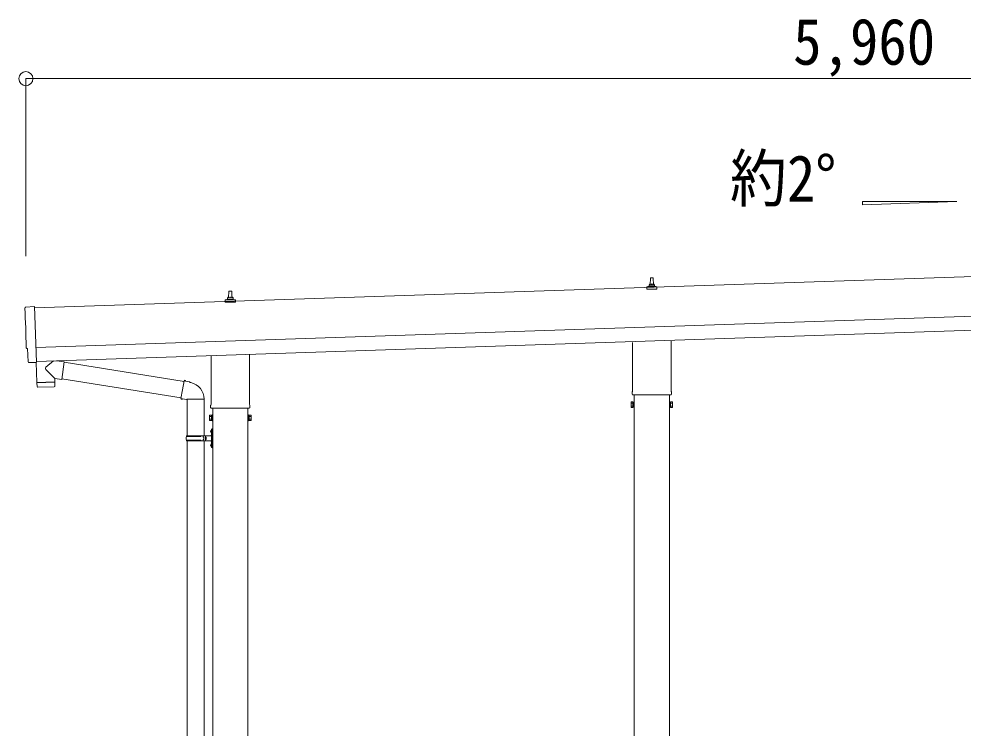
# Model space of a CAD drawing. Units: millimetres at full size, sheet at 1:50; details may follow other scales. Extents: x -14053 to 14053, y -9700 to 9700.
# Drawn here: x 3485 to 6844, y -4029 to -1507 of the extents above; entities that cross this region are included whole.
import ezdxf
from ezdxf.enums import TextEntityAlignment as Align

# ---------------------------------------------------------------- set-up
doc = ezdxf.new("R2010")
doc.units = ezdxf.units.MM
doc.header["$LTSCALE"] = 50
doc.header["$PDMODE"] = 32
doc.header["$PDSIZE"] = 50
for name, color, linetype, lineweight in [('0-2_TEXT1', 4, 'Continuous', 9), ('0-7_PARTS2', 7, 'Continuous', 9), ('0-8_TABLE1', 6, 'Continuous', 9), ('0-9_DIM1', 7, 'Continuous', 9)]:
    doc.layers.add(name, color=color, linetype=linetype, lineweight=lineweight)
doc.styles.add('ＭＳ ゴシック', font='')
doc.styles.get('ＭＳ ゴシック').set_extended_font_data('MS Gothic')

msp = doc.modelspace()

# ---------------------------------------------------------------- linework, layer by layer
at = {"layer": '0-2_TEXT1'}
for p, q in [((9432.4, -2338.78), (3540.29, -2535.18)), ((5730.51, -2452.77), (5731.24, -2429.25)), ((5732.24, -2428.27), (5740.78, -2428.27)), ((5741.78, -2429.25), (5742.51, -2452.77)), ((3544.95, -2675.11), (9437.07, -2478.7)), ((4230.51, -2499.44), (4231.24, -2475.91)), ((4232.24, -2474.94), (4240.78, -2474.94)), ((4241.78, -2475.91), (4242.51, -2499.44)), ((5718.26, -2468.27), (5718.26, -2460.56)), ((5754.76, -2468.27), (5718.26, -2468.27)), ((5718.64, -2459.77), (5754.38, -2459.77)), ((5719.02, -2459.59), (5725.75, -2457.96)), ((5726.13, -2457.77), (5746.89, -2457.77)), ((5726.51, -2456.98), (5726.51, -2452.77)), ((5727.51, -2452.77), (5745.51, -2452.77)), ((5746.51, -2456.98), (5746.51, -2452.77)), ((5754, -2459.59), (5747.27, -2457.96)), ((5754.76, -2468.27), (5754.76, -2460.56)), ((4218.26, -2514.94), (4218.26, -2507.22)), ((4254.76, -2514.94), (4218.26, -2514.94)), ((4218.64, -2506.44), (4254.38, -2506.44)), ((4219.02, -2506.25), (4225.75, -2504.62)), ((4226.13, -2504.44), (4246.89, -2504.44)), ((4226.51, -2503.65), (4226.51, -2499.44)), ((4227.51, -2499.44), (4245.51, -2499.44)), ((4246.51, -2503.65), (4246.51, -2499.44)), ((4254, -2506.25), (4247.27, -2504.62)), ((4254.76, -2514.94), (4254.76, -2507.22)), ((3508.62, -2532.8), (3540.12, -2530.1)), ((3540.12, -2530.1), (3546.71, -2727.84)), ((3546.62, -2725.08), (9438.73, -2528.68)), ((5804.81, -2653.14), (5804.81, -2832.26)), ((3515.69, -2679.47), (3515.09, -2679.49)), ((3517.26, -2726.47), (3515.69, -2679.47)), ((5668.21, -2832.26), (5668.21, -2657.69)), ((4168.21, -2878.93), (4168.21, -2704.36)), ((4304.81, -2699.81), (4304.81, -2878.93)), ((3527.12, -2729.5), (3520.2, -2729.37)), ((3527.86, -2729.2), (3528.5, -2728.55)), ((3528.5, -2728.55), (3546.74, -2728.85)), ((5666.51, -2841.03), (5666.51, -2835.53)), ((5804.45, -2844.53), (5668.57, -2844.53)), ((5674.01, -2844.53), (5674.01, -5888.7)), ((5799.01, -5888.7), (5799.01, -2844.53)), ((5806.51, -2835.53), (5806.51, -2841.03)), ((4166.51, -2887.7), (4166.51, -2882.2)), ((4306.51, -2882.2), (4306.51, -2887.7)), ((5662.51, -2870.53), (5663.27, -2869.22)), ((5662.51, -2870.53), (5662.51, -2887.53)), ((5662.51, -2887.53), (5663.27, -2888.85)), ((5669.51, -2869.22), (5663.27, -2869.22)), ((5669.51, -2874.12), (5663.27, -2874.12)), ((5669.51, -2883.94), (5663.27, -2883.94)), ((5669.51, -2888.85), (5663.27, -2888.85)), ((5669.51, -2888.85), (5669.51, -2869.22)), ((5669.51, -2869.83), (5672.01, -2869.83)), ((5672.01, -2888.23), (5669.51, -2888.23)), ((5672.01, -2868.53), (5674.01, -2868.53)), ((5672.01, -2889.53), (5672.01, -2868.53)), ((5674.01, -2868.53), (5674.01, -2889.53)), ((5801.01, -2868.53), (5799.01, -2868.53)), ((5801.01, -2889.53), (5801.01, -2868.53)), ((5803.51, -2869.83), (5801.01, -2869.83)), ((5801.01, -2888.23), (5803.51, -2888.23)), ((5803.51, -2869.22), (5809.75, -2869.22)), ((5803.51, -2888.85), (5803.51, -2869.22)), ((5803.51, -2874.12), (5809.75, -2874.12)), ((5803.51, -2883.94), (5809.75, -2883.94)), ((5803.51, -2888.85), (5809.75, -2888.85)), ((5810.51, -2870.53), (5809.75, -2869.22)), ((5810.51, -2887.53), (5809.75, -2888.85)), ((5810.51, -2870.53), (5810.51, -2887.53)), ((4162.51, -2917.2), (4163.27, -2915.88)), ((4162.51, -2917.2), (4162.51, -2934.2)), ((4169.51, -2915.88), (4163.27, -2915.88)), ((4169.51, -2920.79), (4163.27, -2920.79)), ((4304.45, -2891.2), (4168.57, -2891.2)), ((4169.51, -2935.51), (4169.51, -2915.88)), ((4169.51, -2916.5), (4172.01, -2916.5)), ((4172.01, -2915.2), (4174.01, -2915.2)), ((4172.01, -2936.2), (4172.01, -2915.2)), ((4174.01, -2891.2), (4174.01, -5888.7)), ((4174.01, -2915.2), (4174.01, -2936.2)), ((4299.01, -2891.2), (4299.01, -5888.7)), ((4301.01, -2915.2), (4299.01, -2915.2)), ((4301.01, -2936.2), (4301.01, -2915.2)), ((4303.51, -2916.5), (4301.01, -2916.5)), ((4303.51, -2915.88), (4309.75, -2915.88)), ((4303.51, -2935.51), (4303.51, -2915.88)), ((4303.51, -2920.79), (4309.75, -2920.79)), ((4310.51, -2917.2), (4309.75, -2915.88)), ((4310.51, -2917.2), (4310.51, -2934.2)), ((5674.01, -2889.53), (5672.01, -2889.53)), ((5799.01, -2889.53), (5801.01, -2889.53)), ((4162.51, -2934.2), (4163.27, -2935.51)), ((4169.51, -2930.61), (4163.27, -2930.61)), ((4169.51, -2935.51), (4163.27, -2935.51)), ((4172.01, -2934.9), (4169.51, -2934.9)), ((4174.01, -2936.2), (4172.01, -2936.2)), ((4299.01, -2936.2), (4301.01, -2936.2)), ((4301.01, -2934.9), (4303.51, -2934.9)), ((4303.51, -2930.61), (4309.75, -2930.61)), ((4303.51, -2935.51), (4309.75, -2935.51)), ((4310.51, -2934.2), (4309.75, -2935.51))]:
    msp.add_line(p, q, dxfattribs=at)
for centre, radius, start, end in [((5730.6, -2453.4), 4.13, 90, 171.17633), ((5732.24, -2429.27), 1, 90, 178.60509), ((5739.84, -2452.77), 4.83, 133.60282, 180), ((5733.18, -2452.77), 4.83, 0, 46.39718), ((5740.78, -2429.27), 1, 1.39491, 90), ((5742.42, -2453.4), 4.13, 8.82367, 90), ((4232.24, -2475.94), 1, 90, 178.60509), ((4240.78, -2475.94), 1, 1.39491, 90), ((5719.26, -2460.56), 1, 103.62699, 180), ((5725.51, -2456.98), 1, 283.62699, 0), ((5727.51, -2453.77), 1, 90, 180), ((5745.51, -2453.77), 1, 0, 90), ((5747.51, -2456.98), 1, 180, 256.37301), ((5753.76, -2460.56), 1, 0, 76.37301), ((4219.26, -2507.22), 1, 103.62699, 180), ((4225.51, -2503.65), 1, 283.62699, 0), ((4230.6, -2500.07), 4.13, 90, 171.17633), ((4227.51, -2500.44), 1, 90, 180), ((4239.84, -2499.44), 4.83, 133.60282, 180), ((4233.18, -2499.44), 4.83, 0, 46.39718), ((4242.42, -2500.07), 4.13, 8.82367, 90), ((4245.51, -2500.44), 1, 0, 90), ((4247.51, -2503.65), 1, 180, 256.37301), ((4253.76, -2507.22), 1, 0, 76.37301), ((5670.51, -2835.53), 4, 125.09963, 180), ((5670.51, -2841.03), 4, 180, 194.47751), ((5670.51, -2841.03), 4, 194.47751, 241.04498), ((5802.51, -2841.03), 4, 298.95502, 345.52249), ((5802.51, -2835.53), 4, 0, 54.90037), ((5802.51, -2841.03), 4, 345.52249, 0), ((4170.51, -2882.2), 4, 125.09963, 180), ((4170.51, -2887.7), 4, 180, 194.47751), ((4170.51, -2887.7), 4, 194.47751, 241.04498), ((4302.51, -2887.7), 4, 298.95502, 345.52249), ((4302.51, -2882.2), 4, 0, 54.90037), ((4302.51, -2887.7), 4, 345.52249, 0), ((5666.86, -2871.67), 4.34, 145.61575, 214.38425), ((5678.75, -2879.03), 16.24, 162.41205, 197.58795), ((5666.86, -2886.39), 4.34, 145.61575, 214.38425), ((5794.27, -2879.03), 16.24, 342.41205, 17.58795), ((5806.17, -2871.67), 4.34, 325.61575, 34.38425), ((5806.17, -2886.39), 4.34, 325.61575, 34.38425), ((4166.86, -2918.34), 4.34, 145.61575, 214.38425), ((4178.75, -2925.7), 16.24, 162.41205, 197.58795), ((4294.27, -2925.7), 16.24, 342.41205, 17.58795), ((4306.17, -2918.34), 4.34, 325.61575, 34.38425), ((4166.86, -2933.06), 4.34, 145.61575, 214.38425), ((4306.17, -2933.06), 4.34, 325.61575, 34.38425)]:
    msp.add_arc(centre, radius, start, end, dxfattribs=at)
for centre, major_axis, ratio, start_param, end_param in [((3508.88, -2535.79), (-3, -0.1), 0.99863, 4.7647489, 6.2979817), ((-1251.99, -2764.95), (4760.73, 158.69), 0.99863, 6.2686928, 6.2979817), ((3514.94, -2675.09), (-4.4, -0.15), 0.99863, 6.2686928, 7.8539816), ((3520.26, -2726.37), (-2.11, -2.14), 0.9974, 5.5252311, 7.0411395), ((3527.14, -2728.5), (-0.704, -0.714), 0.9974, 0.7579542, 1.5707963)]:
    msp.add_ellipse(centre, major_axis=major_axis, ratio=ratio, start_param=start_param, end_param=end_param, dxfattribs=at)
at = {"layer": '0-7_PARTS2', "color": 4}
msp.add_lwpolyline([(6821.72, -2155.94), (6485.72, -2168.36), (6485.72, -2155.94)], close=True, dxfattribs=at)
at = {"layer": '0-8_TABLE1'}
for q in [(3509.51, -2350.97), (9469.51, -1719.58)]:
    msp.add_line((3509.51, -1719.58), q, dxfattribs=at)
msp.add_point((3509.51, -1719.58), dxfattribs=at)
at = {"layer": '0-9_DIM1'}
for p, q in [((3612.28, -2785.91), (3580.79, -2753.4)), ((3608.04, -2723.03), (3580.82, -2746.06)), ((3645.73, -2726.32), (3619.81, -2722.64)), ((3645.73, -2726.32), (3636.76, -2789.39)), ((3645.47, -2728.15), (4072.06, -2796.07)), ((3612.28, -2785.91), (3636.76, -2789.39)), ((3612.28, -2785.91), (3612.68, -2797.92)), ((3637.02, -2787.55), (4061.64, -2855.16)), ((3548.75, -2801.05), (3549.41, -2814.09)), ((3610.02, -2815.02), (3552.51, -2816.93)), ((3553.22, -2799.9), (3553.27, -2800.9)), ((3608.18, -2798.07), (3608.2, -2799.07)), ((4072.38, -2794.25), (4066.85, -2825.62)), ((4072.38, -2794.25), (4073.53, -2792.27)), ((4073.53, -2792.27), (4077.09, -2792.9)), ((4077.09, -2792.9), (4077.51, -2795.25)), ((4092.02, -2798.07), (4093.71, -2799.7)), ((4093.71, -2799.7), (4095.82, -2800.15)), ((4061.32, -2856.98), (4066.85, -2825.62)), ((4061.32, -2856.98), (4061.72, -2859.24)), ((4061.32, -2856.98), (4066.48, -2857.8)), ((4061.72, -2859.24), (4065.28, -2859.87)), ((4065.28, -2859.87), (4066.48, -2857.8)), ((4066.48, -2857.8), (4081.08, -2860.11)), ((4081.08, -2860.11), (4083.28, -2859.13)), ((4143.58, -2859.53), (4082.4, -2859.53)), ((4083.43, -2859.53), (4083.43, -2989.7)), ((4143.43, -2859.53), (4143.43, -2989.7)), ((4081.43, -2989.7), (4167.43, -2989.7)), ((4081.43, -2989.7), (4081.43, -2991.7)), ((4140.43, -2989.7), (4140.43, -2994.2)), ((4148.43, -2989.7), (4148.43, -2998.7)), ((4167.13, -2972.55), (4169.18, -2973.55)), ((4168.4, -2970.55), (4169.03, -2970.55)), ((4168.4, -2970.55), (4168.4, -2978.85)), ((4168.4, -2978.85), (4169.03, -2978.85)), ((4169.03, -2970.55), (4169.03, -2978.85)), ((4169.03, -2970.55), (4169.43, -2970.95)), ((4169.03, -2978.85), (4169.43, -2978.45)), ((4169.18, -2973.55), (4169.79, -2974.7)), ((4169.43, -2966.7), (4172.43, -2965.2)), ((4169.43, -2966.7), (4169.43, -2998.7)), ((4169.43, -2970.95), (4169.43, -2978.45)), ((4172.43, -2965.2), (4172.43, -2998.7)), ((4172.43, -2965.2), (4173.43, -2965.2)), ((4173.43, -2965.2), (4173.43, -2998.7)), ((4080.43, -2991.7), (4130.77, -2991.7)), ((4080.43, -3005.7), (4130.77, -3005.7)), ((4081.43, -3007.7), (4081.43, -3005.7)), ((4081.43, -3007.7), (4167.43, -3007.7)), ((4083.43, -3007.7), (4083.43, -4157.2)), ((4140.43, -2994.2), (4142.43, -2994.2)), ((4140.43, -3007.7), (4140.43, -3003.2)), ((4140.43, -3003.2), (4142.43, -3003.2)), ((4142.43, -2994.2), (4142.43, -2998.7)), ((4142.43, -3003.2), (4142.43, -2998.7)), ((4143.43, -3007.7), (4143.43, -4157.2)), ((4148.43, -2994.2), (4151.43, -2994.2)), ((4148.43, -3007.7), (4148.43, -2998.7)), ((4148.43, -3003.2), (4151.43, -3003.2)), ((4151.43, -2994.2), (4151.43, -2998.7)), ((4151.43, -3003.2), (4151.43, -2998.7)), ((4167.13, -3020.55), (4169.18, -3021.55)), ((4168.4, -3018.55), (4169.03, -3018.55)), ((4168.4, -3018.55), (4168.4, -3026.85)), ((4169.03, -3018.55), (4169.03, -3026.85)), ((4169.03, -3018.55), (4169.43, -3018.95)), ((4169.18, -3021.55), (4169.79, -3022.7)), ((4169.43, -3030.7), (4169.43, -2998.7)), ((4169.43, -3018.95), (4169.43, -3026.45)), ((4172.43, -3032.2), (4172.43, -2998.7)), ((4173.43, -3032.2), (4173.43, -2998.7)), ((4168.4, -3026.85), (4169.03, -3026.85)), ((4169.03, -3026.85), (4169.43, -3026.45)), ((4169.43, -3030.7), (4172.43, -3032.2)), ((4172.43, -3032.2), (4173.43, -3032.2))]:
    msp.add_line(p, q, dxfattribs=at)
for points in [[(3546.34, -2728.84), (3548.72, -2800.05), (3612.68, -2797.92)], [(3612.92, -2811.97), (3612.72, -2798.92), (3548.75, -2801.05)], [(4072.38, -2794.25), (4077.51, -2795.25), (4092.02, -2798.07)], [(4167.13, -2976.85), (4169.18, -2975.85), (4169.79, -2974.7)], [(4167.13, -3024.85), (4169.18, -3023.85), (4169.79, -3022.7)]]:
    msp.add_lwpolyline(points, dxfattribs=at)
for centre, radius, start, end in [((3584.2, -2749.75), 5, 132.56466, 226.88314), ((3552.41, -2813.94), 3, 182.90915, 271.95747), ((3609.92, -2812.02), 3, 271.90915, 0.90915), ((4083.28, -2859.13), 60.3, 359.62495, 78), ((4130.77, -2989.7), 2, 270, 359.99998), ((4172.73, -2974.7), 6, 136.21765, 223.78235), ((4167.43, -2987.7), 2, 270, 359.99998), ((4129.18, -2998.7), 49.25, 171.82876, 180.00002), ((4129.18, -2998.7), 49.25, 180.00002, 188.17127), ((4130.77, -3007.7), 2, 0.00005, 90.00004), ((4172.73, -3022.7), 6, 136.21765, 223.78235), ((4167.43, -3009.7), 2, 0.00005, 90.00004)]:
    msp.add_arc(centre, radius, start, end, dxfattribs=at)

# ---------------------------------------------------------------- texts
at = {"layer": '0-7_PARTS2', "style": 'ＭＳ ゴシック', "width": 0.9}
msp.add_text('約2°', height=165, dxfattribs=at).set_placement((6014.64, -2206), align=Align.BOTTOM_LEFT)
at = {"layer": '0-8_TABLE1', "color": 7, "style": 'ＭＳ ゴシック', "width": 0.9}
msp.add_text('5,960', height=165, dxfattribs=at).set_placement((6239.51, -1719.58), align=Align.BOTTOM_LEFT)

doc.saveas('drawing.dxf')
